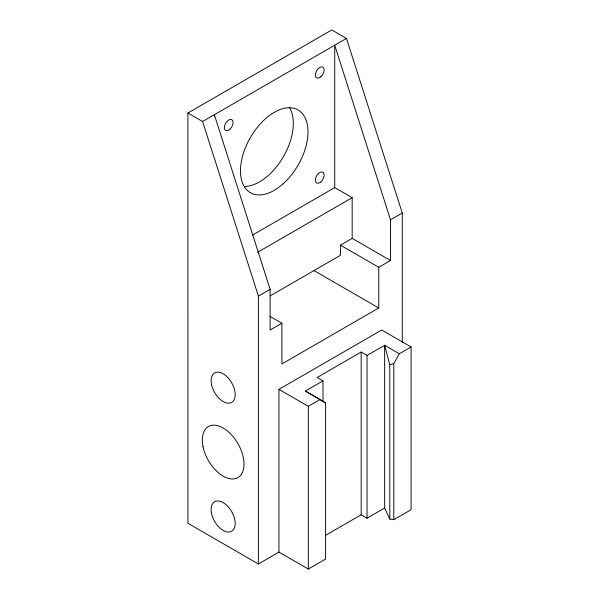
<?xml version="1.0" encoding="UTF-8"?>
<svg xmlns="http://www.w3.org/2000/svg" width="599" height="599" viewBox="0 0 599 599"><rect width="100%" height="100%" fill="white"/><g stroke="black" fill="none" stroke-linecap="round" stroke-linejoin="round"><path stroke-width="0.9" d="M214.345 116.58L214.345 114.716L270.134 289.339L270.134 330.027L281.882 323.243L269.894 316.324M187.914 113.024L202.597 121.5L258.394 296.116L258.401 563.973L187.929 523.294L187.914 113.024L331.786 29.95L346.469 38.426L402.258 213.034L402.266 342.463M252.314 235.197L334.721 187.614L334.721 45.21L390.503 219.818L390.503 260.505L378.763 267.289L340.419 245.163L340.419 255.324L270.179 295.884M393.798 519.692L393.798 363.593L399.338 353.747L411.086 346.963L411.086 509.712L393.798 519.692L389.792 519.086L384.655 508.019L384.655 345.271L399.338 353.747M202.597 121.5L346.469 38.426M257.637 252.269L352.167 197.685L352.167 238.38L340.419 245.163M258.394 296.116L270.134 289.339M390.503 219.818L402.258 213.034M378.763 267.289L378.763 307.976L281.882 363.93L281.882 323.243M258.401 563.973L278.947 552.098L278.947 389.35L381.72 330.012L411.086 346.963M389.792 519.086L389.792 364.754L384.655 345.271L367.037 355.439L361.167 352.055L317.126 377.482L322.996 380.874L322.996 401.45M278.947 552.098L308.313 569.05L325.601 559.069L325.601 402.97L305.378 391.042L322.996 380.874M278.947 389.35L308.313 406.302L320.061 399.518L325.601 402.97M325.931 535.147L361.167 514.803L367.037 518.195L384.655 508.019M389.792 364.754L393.798 363.593M334.721 187.614L352.167 197.685M352.167 238.38L390.503 260.505M313.966 270.561L378.763 307.976M305.378 391.042L320.061 399.518M367.037 355.439L367.037 518.195M361.167 352.055L361.167 514.803M308.313 406.302L308.313 569.05M289.272 107.184A47.755 27.569 -60 0 1 283.776 156.04A47.755 27.569 -60 0 1 244.392 186.454M203.024 446.682A29.486 17.027 60 0 0 237.9 477.613A29.486 17.027 60 0 0 228.556 431.939A29.486 17.027 60 0 0 203.024 446.682M282.975 183.953A47.755 27.569 -60 0 0 298.115 109.976A47.755 27.569 -60 0 0 241.622 160.075A47.755 27.569 -60 0 0 282.975 183.953M320.338 182.313A6.23 3.594 -60 0 0 323.235 172.49A6.23 3.594 -60 0 0 315.673 178.038A6.23 3.594 -60 0 0 320.338 182.313M320.892 76.754A6.23 3.594 -60 0 0 322.861 67.11A6.23 3.594 -60 0 0 315.493 73.64A6.23 3.594 -60 0 0 320.892 76.754M229.866 129.317A6.23 3.594 -60 0 0 231.843 119.665A6.23 3.594 -60 0 0 224.475 126.202A6.23 3.594 -60 0 0 229.866 129.317M211.529 513.38A17.027 9.831 60 0 0 231.671 531.246A17.027 9.831 60 0 0 226.272 504.867A17.027 9.831 60 0 0 211.529 513.38M211.522 384.543A17.027 9.831 60 0 0 231.663 402.408A17.027 9.831 60 0 0 226.265 376.03A17.027 9.831 60 0 0 211.522 384.543"/></g></svg>
